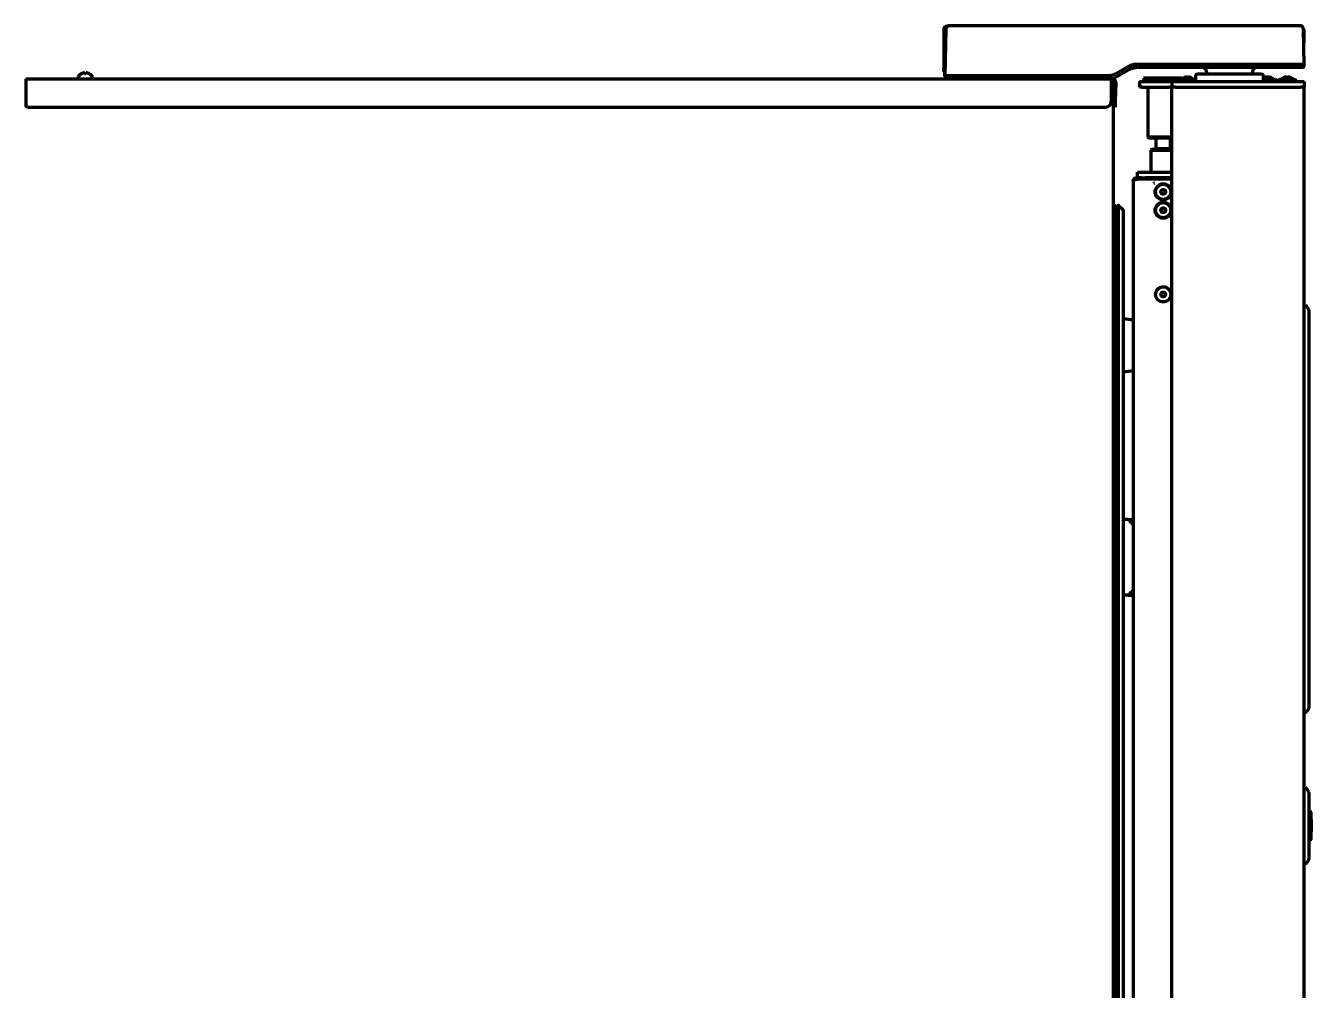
# Model space of a CAD drawing. Header units: inches. Extents: x 904 to 7172, y 213 to 5528.
# Drawn here: x 4805 to 5485, y 3223 to 3733 of the extents above; entities that cross this region are included whole.
import ezdxf

# ---------------------------------------------------------------- set-up
doc = ezdxf.new("R2010")
doc.units = ezdxf.units.IN

msp = doc.modelspace()

# ---------------------------------------------------------------- linework, layer by layer
at = {"linetype": 'Continuous', "lineweight": 70}
for p, q in [((5377.5, 3733.22), (5293.28, 3733.22)), ((5381.51, 3733.22), (5377.5, 3733.22)), ((5388.19, 3733.22), (5381.51, 3733.22)), ((5392.18, 3733.22), (5388.19, 3733.22)), ((5478.92, 3733.22), (5392.18, 3733.22)), ((5290.44, 3731.22), (5290.44, 3710.97)), ((5291.48, 3731.45), (5291.04, 3706.72)), ((5291.24, 3731.22), (5291.24, 3718.18)), ((5481.04, 3712.72), (5480.72, 3731.45)), ((5480.84, 3731.22), (5480.84, 3724.18)), ((5388.18, 3711.65), (5381.5, 3707.79)), ((5480.04, 3712.72), (5392.18, 3712.72)), ((5481.04, 3712.72), (5480.04, 3712.72)), ((5481.03, 3712.2), (5481.04, 3712.72)), ((4805.08, 3705.22), (4805.08, 3703.12)), ((4805.08, 3705.22), (5379.04, 3705.22)), ((4832.58, 3705.82), (4832.58, 3705.62)), ((4834.28, 3707.67), (4834.28, 3707.7)), ((4838.88, 3707.7), (4838.88, 3707.67)), ((4840.58, 3705.62), (4840.58, 3705.82)), ((5290.44, 3708.97), (5290.44, 3710.97)), ((5291.08, 3708.97), (5290.44, 3708.97)), ((5291.04, 3707.72), (5291.07, 3708.97)), ((5291.04, 3707.72), (5291.04, 3708.46)), ((5291.04, 3706.73), (5291.04, 3707.72)), ((5291.04, 3706.72), (5291.05, 3706.2)), ((5291.04, 3706.72), (5292.04, 3706.72)), ((5291.04, 3706.72), (5291.04, 3706.72)), ((5291.04, 3706.72), (5291.05, 3706.2)), ((5377.5, 3706.72), (5292.04, 3706.72)), ((5379.47, 3705.22), (5379.04, 3705.22)), ((5379.04, 3705.22), (5379.04, 3703.12)), ((5379.99, 3705.22), (5379.47, 3705.22)), ((5380.74, 3705.62), (5381.99, 3706.34)), ((5381.99, 3706.34), (5388.12, 3709.88)), ((5393.12, 3711.22), (5480.03, 3711.22)), ((5396.54, 3705.72), (5396.29, 3705.47)), ((5396.29, 3705.47), (5416.29, 3705.47)), ((5396.29, 3705.47), (5396.29, 3703.97)), ((5396.54, 3705.72), (5416.04, 3705.72)), ((5423.39, 3704.72), (5415.19, 3704.72)), ((5416.29, 3705.47), (5416.04, 3705.72)), ((5416.29, 3704.72), (5416.29, 3705.47)), ((5417.42, 3705.72), (5417.42, 3705.7)), ((5418.92, 3705.7), (5418.92, 3706.1)), ((5419.67, 3706.1), (5419.67, 3705.7)), ((5421.17, 3705.72), (5421.17, 3705.7)), ((5423.6, 3706.74), (5423.56, 3704.69)), ((5424.6, 3707.72), (5458.49, 3707.72)), ((5429.6, 3708.27), (5429.6, 3707.72)), ((5453.48, 3707.72), (5453.49, 3708.27)), ((5459.53, 3704.23), (5459.49, 3706.74)), ((5465.89, 3704.72), (5459.53, 3704.72)), ((5459.92, 3705.72), (5459.92, 3705.7)), ((5461.42, 3705.7), (5461.42, 3706.1)), ((5462.17, 3706.1), (5462.17, 3705.7)), ((5463.67, 3705.72), (5463.67, 3705.7)), ((5476.14, 3704.72), (5467.94, 3704.72)), ((5470.17, 3705.72), (5470.17, 3705.7)), ((5471.67, 3705.7), (5471.67, 3706.1)), ((5472.42, 3706.1), (5472.42, 3705.7)), ((5473.92, 3705.72), (5473.92, 3705.7)), ((4805.08, 3704.12), (4805.05, 3704.12)), ((4805.08, 3703.12), (4805.08, 3691.22)), ((5379.47, 3704.22), (5379.04, 3704.22)), ((5379.04, 3703.12), (5379.04, 3693.22)), ((5379.04, 3702.12), (5380.04, 3702.12)), ((5380.04, 3702.22), (5380.04, 3702.12)), ((5380.04, 3702.12), (5380.04, 2036.92)), ((5380.47, 3703.19), (5380.13, 3693.26)), ((5381.47, 3703.15), (5381.13, 3693.23)), ((5394.04, 3703.72), (5395.22, 3703.72)), ((5394.04, 3703.72), (5394.04, 3700.72)), ((5395.22, 3700.72), (5394.04, 3700.72)), ((5395.22, 3703.72), (5409.87, 3703.72)), ((5395.22, 3700.72), (5409.87, 3700.72)), ((5396.29, 3703.97), (5396.54, 3703.72)), ((5406.29, 3703.97), (5396.29, 3703.97)), ((5398.29, 3700.72), (5398.29, 3674.22)), ((5414.82, 3703.97), (5406.29, 3703.97)), ((5409.87, 3703.72), (5411.04, 3703.72)), ((5411.04, 3700.72), (5409.87, 3700.72)), ((5411.04, 3703.72), (5413.04, 3703.72)), ((5411.04, 3703.72), (5411.04, 3700.72)), ((5413.04, 3700.72), (5411.04, 3700.72)), ((5413.04, 3700.72), (5411.04, 3700.72)), ((5411.04, 2062.72), (5411.04, 3700.72)), ((5413.04, 3703.72), (5479.04, 3703.72)), ((5413.04, 3700.72), (5479.04, 3700.72)), ((5414.79, 3704.32), (5414.79, 3704.12)), ((5423.79, 3704.12), (5423.79, 3704.32)), ((5466.29, 3704.12), (5466.29, 3704.32)), ((5467.54, 3704.32), (5467.54, 3704.12)), ((5476.54, 3704.12), (5476.54, 3704.32)), ((5479.04, 3703.72), (5481.04, 3703.72)), ((5481.04, 3700.72), (5479.04, 3700.72)), ((5481.04, 3700.72), (5479.04, 3700.72)), ((5481.04, 3703.72), (5481.04, 3700.72)), ((5481.04, 2052.72), (5481.04, 3700.72)), ((5481.04, 3700.72), (5481.04, 3700.72)), ((5380.04, 3690.92), (5380.13, 3693.26)), ((5381.13, 3693.23), (5381.02, 3690.23)), ((4806.08, 3690.22), (5376.04, 3690.22)), ((5380.04, 3690.26), (5381.02, 3690.23)), ((5481.22, 3679.57), (5481.04, 3679.57)), ((5406.29, 3674.22), (5398.29, 3674.22)), ((5398.29, 3674.22), (5398.79, 3673.72)), ((5406.29, 3673.72), (5398.79, 3673.72)), ((5402.59, 3673.72), (5402.59, 3668.37)), ((5411.04, 3674.22), (5406.29, 3674.22)), ((5411.04, 3673.72), (5406.29, 3673.72)), ((5410.39, 3668.37), (5410.39, 3673.72)), ((5400.49, 3667.87), (5399.99, 3667.37)), ((5399.99, 3667.37), (5399.99, 3655.87)), ((5399.99, 3667.37), (5411.04, 3667.37)), ((5400.49, 3667.87), (5411.04, 3667.87)), ((5402.59, 3668.37), (5402.09, 3667.87)), ((5402.59, 3668.37), (5410.39, 3668.37)), ((5410.89, 3667.87), (5410.39, 3668.37)), ((5390.55, 3650.77), (5390.55, 2303.47)), ((5391.86, 3651.86), (5391.82, 3651.86)), ((5392.35, 3652.87), (5393.26, 3652.87)), ((5392.35, 3652.87), (5392.35, 3652.07)), ((5392.99, 3655.87), (5394.99, 3655.87)), ((5392.99, 3652.87), (5392.99, 3655.87)), ((5411.04, 3652.07), (5392.99, 3652.07)), ((5393.26, 3652.87), (5393.94, 3652.87)), ((5394.99, 3652.87), (5393.94, 3652.87)), ((5394.99, 3655.87), (5397.01, 3655.87)), ((5394.99, 3652.87), (5397.01, 3652.87)), ((5397.01, 3655.87), (5399, 3655.87)), ((5399, 3652.87), (5397.01, 3652.87)), ((5399, 3655.87), (5411.04, 3655.87)), ((5411.04, 3652.87), (5399, 3652.87)), ((5481.22, 3655.9), (5481.04, 3655.9)), ((5481.22, 3655.9), (5481.04, 3655.9)), ((5481.22, 3655.9), (5481.04, 3655.9)), ((5481.22, 3655.88), (5481.04, 3655.88)), ((5481.14, 3649.72), (5481.22, 3649.72)), ((5380.04, 3637.56), (5380.9, 3637.04)), ((5380.9, 3593.07), (5380.9, 3637.04)), ((5381.09, 3638.17), (5382.46, 3637.14)), ((5381.09, 3593.07), (5381.09, 3638.17)), ((5382.46, 3593.07), (5382.46, 3637.14)), ((5382.61, 3638.17), (5382.61, 3637.1)), ((5382.77, 3593.07), (5382.77, 3638.24)), ((5382.77, 3638.24), (5385.26, 3635.93)), ((5385.57, 3593.07), (5385.57, 3635.2)), ((5481.04, 3628.36), (5481.22, 3628.36)), ((5481.04, 3604.66), (5481.22, 3604.66)), ((5380.93, 3593.07), (5380.93, 2187.57)), ((5382.61, 3593.07), (5382.61, 2187.57)), ((5385.57, 2187.57), (5385.57, 3593.07)), ((5481.04, 3585.22), (5481.78, 3585.22)), ((5483.46, 3583.15), (5482.19, 3585)), ((5483.54, 3582.87), (5483.54, 3581.22)), ((5390.56, 3577.46), (5385.57, 3578.25)), ((5483.54, 3581.22), (5483.54, 3374.22)), ((5390.56, 3550.79), (5385.57, 3550)), ((5387.88, 3472.12), (5385.57, 3472.12)), ((5387.88, 3472.12), (5388.73, 3472.12)), ((5388.73, 3472.12), (5390.56, 3472.12)), ((5389.3, 3470.12), (5390.55, 3470.12)), ((5389.3, 3434.12), (5390.55, 3434.12)), ((5387.88, 3432.12), (5385.57, 3432.12)), ((5387.88, 3432.12), (5388.73, 3432.12)), ((5388.73, 3432.12), (5390.56, 3432.12)), ((5483.46, 3372.29), (5482.19, 3370.44)), ((5483.54, 3374.22), (5483.54, 3372.58)), ((5481.04, 3370.22), (5481.78, 3370.22)), ((5481.78, 3330.22), (5481.04, 3330.22)), ((5483.46, 3328.15), (5482.19, 3330)), ((5483.54, 3327.87), (5483.54, 3325.97)), ((5483.54, 3325.97), (5483.54, 3294.47)), ((5484.29, 3317.72), (5484.04, 3317.72)), ((5484.54, 3317.47), (5484.54, 3314.5)), ((5484.53, 3314.54), (5483.81, 3315.77)), ((5484.79, 3313.54), (5484.79, 3306.91)), ((5483.81, 3304.67), (5484.53, 3305.91)), ((5484.54, 3305.94), (5484.54, 3302.97)), ((5484.04, 3302.72), (5484.29, 3302.72)), ((5481.78, 3290.22), (5481.04, 3290.22)), ((5483.46, 3292.29), (5482.19, 3290.44)), ((5483.54, 3294.47), (5483.54, 3292.58))]:
    msp.add_line(p, q, dxfattribs=at)
for centre, radius in [((5406.49, 3645.37), 4.25), ((5406.49, 3645.37), 4), ((5406.49, 3645.37), 1.25), ((5406.49, 3645.37), 1.15), ((5406.49, 3635.67), 4.25), ((5406.49, 3635.67), 4), ((5406.49, 3635.67), 1.25), ((5406.49, 3635.67), 1.15), ((5406.49, 3591.17), 4), ((5406.49, 3591.17), 1.25), ((5406.49, 3591.17), 1.15)]:
    msp.add_circle(centre, radius, dxfattribs=at)
for centre, radius, start, end in [((5292.24, 3731.22), 1.8, 90, 180), ((5293.28, 3731.42), 1.8, 90, 179), ((5478.92, 3731.42), 1.8, 1, 90), ((5480.03, 3712.22), 1, 270, 359), ((4832.98, 3705.82), 0.4, 149.69882, 180), ((4832.98, 3705.62), 0.4, 180, 270), ((4836.78, 3703.6), 4.8, 121.58373, 149.69882), ((4836.58, 3703.92), 3.78, 90.00345, 97.60407), ((4836.58, 3703.92), 3.78, 82.39595, 89.99653), ((4836.38, 3703.6), 4.8, 30.30118, 58.41865), ((4840.18, 3705.62), 0.4, 270, 0), ((4840.18, 3705.82), 0.4, 0, 30.30118), ((5292.05, 3706.22), 1, 181, 270), ((5379.47, 3703.22), 2, 358, 90), ((5415.19, 3704.32), 0.4, 90, 180), ((5419.29, 3702.47), 3.75, 120, 143.1301), ((5419.29, 3702.47), 3.73, 103.56267, 120.16679), ((5419.29, 3702.47), 3.25, 83.36926, 96.63074), ((5419.29, 3702.47), 3.73, 59.83321, 76.43733), ((5419.29, 3702.47), 3.75, 36.8699, 60), ((5423.39, 3704.32), 0.4, 0, 90), ((5424.6, 3706.72), 1, 90, 179), ((5426.6, 3708.22), 3, 1, 90), ((5456.49, 3708.22), 3, 90, 179), ((5458.49, 3706.72), 1, 1, 90), ((5461.79, 3702.47), 3.75, 120, 127.44789), ((5461.79, 3702.47), 3.73, 103.56267, 120.16679), ((5461.79, 3702.47), 3.25, 83.36926, 96.63074), ((5461.79, 3702.47), 3.73, 59.83321, 76.43733), ((5461.79, 3702.47), 3.75, 36.8699, 60), ((5465.89, 3704.32), 0.4, 0, 90), ((5467.94, 3704.32), 0.4, 90, 180), ((5472.04, 3702.47), 3.75, 120, 143.1301), ((5472.04, 3702.47), 3.73, 103.56267, 120.16679), ((5472.04, 3702.47), 3.25, 83.36926, 96.63074), ((5472.04, 3702.47), 3.73, 59.83321, 76.43733), ((5472.04, 3702.47), 3.75, 36.8699, 60), ((5476.14, 3704.32), 0.4, 0, 90), ((5378.04, 3702.22), 2, 0, 59.99906), ((5379.47, 3703.22), 1, 358, 90), ((5415.19, 3704.12), 0.4, 180, 270), ((5423.39, 3704.12), 0.4, 270, 0), ((5424.05, 3704.22), 0.5, 225.36877, 270), ((5459.04, 3704.22), 0.5, 270, 1), ((5465.89, 3704.12), 0.4, 270, 0), ((5467.94, 3704.12), 0.4, 180, 270), ((5476.14, 3704.12), 0.4, 270, 0), ((5381.03, 3638.09), 0.1, 53, 179.99961), ((5382.58, 3637.3), 0.2, 233, 341.30272), ((5382.71, 3638.17), 0.1, 47, 179.99898), ((5384.57, 3635.2), 1, 0.00039, 47), ((5481.78, 3584.72), 0.5, 34.28688, 90), ((5483.04, 3582.87), 0.5, 0, 34.28688), ((5483.04, 3372.58), 0.5, 325.71312, 0), ((5481.78, 3370.72), 0.5, 270, 325.71312), ((5481.78, 3329.72), 0.5, 34.28688, 90), ((5483.04, 3327.87), 0.5, 0, 34.28688), ((5484.04, 3318.22), 0.5, 180, 270), ((5484.29, 3317.47), 0.25, 0, 90), ((5485.54, 3316.77), 2, 180, 210), ((5482.79, 3313.54), 2, 0, 30), ((5485.54, 3303.67), 2, 150, 180), ((5482.79, 3306.91), 2, 330, 0), ((5484.04, 3302.22), 0.5, 90, 180), ((5484.29, 3302.97), 0.25, 270, 0), ((5481.78, 3290.72), 0.5, 270, 325.71312), ((5483.04, 3292.58), 0.5, 325.71312, 0)]:
    msp.add_arc(centre, radius, start, end, dxfattribs=at)
for centre, major_axis, ratio, start_param, end_param in [((5257.35, 1781.64), (33.63, 1930.34), 0.001054, 6.222777, 6.229443), ((5393.12, 3701.22), (-4.79, 8.78), 1, 6.249824, 6.306909), ((5393.12, 3701.22), (9.99, 0.4), 1, 1.530737, 1.616097), ((5418.67, 3702.47), (0, -3.64), 0.707107, 3.044426, 3.23876), ((5419.92, 3702.47), (0, 3.64), 0.707107, 6.186018, 6.380352), ((5461.17, 3702.47), (0, -3.64), 0.707107, 3.044426, 3.23876), ((5462.42, 3702.47), (0, 3.64), 0.707107, 6.186018, 6.380352), ((5471.42, 3702.47), (0, -3.64), 0.707107, 3.044426, 3.23876), ((5472.67, 3702.47), (0, 3.64), 0.707107, 6.186018, 6.380352), ((4806.08, 3691.22), (1, 0), 0.99863, 3.141593, 4.712389), ((5376.04, 3693.22), (3, 0), 0.99863, 4.712389, 6.283185), ((5387.88, 3470.12), (0, -2), 0.707107, 1.570796, 3.141593), ((5388.73, 3470.12), (0, 2), 0.707107, 4.712389, 6.283185), ((5387.88, 3434.12), (0, -2), 0.707107, 0, 1.570796), ((5388.73, 3434.12), (0, 2), 0.707107, 3.141593, 4.712389)]:
    msp.add_ellipse(centre, major_axis=major_axis, ratio=ratio, start_param=start_param, end_param=end_param, dxfattribs=at)
for points, knots in [([(5392.18, 3712.72), (5391.83, 3712.73), (5391.48, 3712.7), (5390.79, 3712.61), (5390.45, 3712.54), (5389.95, 3712.4), (5389.78, 3712.35), (5389.53, 3712.27), (5389.45, 3712.23), (5389.29, 3712.17), (5389.21, 3712.14), (5388.8, 3711.97), (5388.49, 3711.82), (5388.18, 3711.65)], [0, 0, 0, 0, 0.25, 0.25, 0.5, 0.5, 0.625, 0.625, 0.6875, 0.6875, 0.75, 0.75, 1, 1, 1, 1]), ([(4836.08, 3707.67), (4836.08, 3707.79), (4836.08, 3707.9), (4836.08, 3708.04), (4836.08, 3708.08), (4836.08, 3708.15), (4836.08, 3708.19), (4836.08, 3708.22)], [0, 0, 0, 0, 0.5, 0.5, 0.75, 0.75, 1, 1, 1, 1]), ([(4838.88, 3707.67), (4838.68, 3707.79), (4838.47, 3707.9), (4838.14, 3708.04), (4838.03, 3708.08), (4837.81, 3708.15), (4837.69, 3708.19), (4837.58, 3708.22)], [0, 0, 0, 0, 0.5, 0.5, 0.75, 0.75, 1, 1, 1, 1]), ([(5291.08, 3708.64), (5291.08, 3708.67), (5291.08, 3708.71), (5291.08, 3708.8), (5291.08, 3708.84), (5291.08, 3708.92), (5291.08, 3708.95), (5291.08, 3708.98), (5291.08, 3708.99)], [0, 0, 0, 0, 0.386959, 0.386959, 0.773919, 0.773919, 0.967399, 1, 1, 1, 1]), ([(5381.5, 3707.8), (5381.19, 3707.63), (5380.88, 3707.48), (5380.24, 3707.21), (5379.91, 3707.09), (5379.41, 3706.95), (5379.24, 3706.91), (5378.98, 3706.86), (5378.89, 3706.84), (5378.72, 3706.81), (5378.29, 3706.75), (5377.85, 3706.72), (5377.5, 3706.73)], [0, 0, 0, 0, 0.25, 0.25, 0.5, 0.5, 0.625, 0.625, 0.6875, 0.6875, 0.75, 1, 1, 1, 1]), ([(5379.24, 3705.22), (5379.31, 3705.22), (5379.37, 3705.22), (5379.5, 3705.23), (5379.57, 3705.24), (5379.76, 3705.26), (5379.89, 3705.29), (5380.08, 3705.34), (5380.14, 3705.36), (5380.24, 3705.39), (5380.27, 3705.4), (5380.33, 3705.43), (5380.36, 3705.44), (5380.51, 3705.5), (5380.63, 3705.56), (5380.74, 3705.62)], [0, 0, 0, 0, 0.125, 0.125, 0.25, 0.25, 0.5, 0.5, 0.625, 0.625, 0.6875, 0.6875, 0.75, 0.75, 1, 1, 1, 1]), ([(5388.62, 3710.15), (5388.9, 3710.3), (5389.48, 3710.55), (5390.08, 3710.76), (5390.47, 3710.86), (5390.54, 3710.89), (5390.7, 3710.93), (5390.93, 3710.98), (5391.16, 3711.03), (5391.63, 3711.12), (5391.95, 3711.16), (5392.26, 3711.19)], [0, 0, 0, 0, 0.25, 0.5, 0.5, 0.5625, 0.5625, 0.625, 0.75, 0.75, 1, 1, 1, 1]), ([(5390.56, 3650.77), (5390.55, 3650.79), (5390.55, 3650.82), (5390.56, 3650.86), (5390.56, 3650.88), (5390.56, 3650.9)], [0, 0, 0, 0, 0.5, 0.5, 1, 1, 1, 1]), ([(5390.56, 3651.18), (5390.56, 3651.19), (5390.56, 3651.2), (5390.56, 3651.22), (5390.56, 3651.24), (5390.56, 3651.26), (5390.57, 3651.28), (5390.57, 3651.3), (5390.57, 3651.32), (5390.58, 3651.35), (5390.58, 3651.37), (5390.58, 3651.39), (5390.59, 3651.41), (5390.59, 3651.43), (5390.6, 3651.45), (5390.6, 3651.47), (5390.6, 3651.49), (5390.61, 3651.51), (5390.62, 3651.54), (5390.62, 3651.56), (5390.63, 3651.58), (5390.63, 3651.6), (5390.64, 3651.62), (5390.65, 3651.64), (5390.66, 3651.67), (5390.66, 3651.69), (5390.67, 3651.71), (5390.68, 3651.73), (5390.69, 3651.75), (5390.7, 3651.77), (5390.71, 3651.8), (5390.72, 3651.82), (5390.75, 3651.88), (5390.8, 3651.99), (5390.9, 3652.13), (5391, 3652.27), (5391.12, 3652.39), (5391.25, 3652.5), (5391.39, 3652.59), (5391.54, 3652.68), (5391.66, 3652.73), (5391.74, 3652.76), (5391.78, 3652.78), (5391.82, 3652.79), (5391.86, 3652.8), (5391.9, 3652.81), (5391.94, 3652.82), (5391.98, 3652.83), (5392.02, 3652.84), (5392.06, 3652.85), (5392.1, 3652.85), (5392.14, 3652.86), (5392.19, 3652.86), (5392.23, 3652.87), (5392.27, 3652.87), (5392.31, 3652.87), (5392.34, 3652.87), (5392.35, 3652.87)], [0, 0, 0, 0, 0.008318, 0.016663, 0.025033, 0.033431, 0.041855, 0.050306, 0.058784, 0.067289, 0.075822, 0.084383, 0.092972, 0.101589, 0.110234, 0.118908, 0.12761, 0.136341, 0.145102, 0.153891, 0.16271, 0.171559, 0.180437, 0.189346, 0.198284, 0.207253, 0.216253, 0.225283, 0.234343, 0.243435, 0.252558, 0.261712, 0.270898, 0.334721, 0.398233, 0.461488, 0.524538, 0.583363, 0.643194, 0.704072, 0.766035, 0.780791, 0.795527, 0.810243, 0.82494, 0.839619, 0.85428, 0.868923, 0.883549, 0.898159, 0.912752, 0.92733, 0.941892, 0.95644, 0.970973, 0.985493, 1, 1, 1, 1]), ([(5392.35, 3651.97), (5392.35, 3651.97), (5392.33, 3651.96), (5392.31, 3651.96), (5392.29, 3651.96), (5392.27, 3651.95), (5392.25, 3651.95), (5392.23, 3651.95), (5392.21, 3651.94), (5392.18, 3651.94), (5392.16, 3651.93), (5392.14, 3651.93), (5392.12, 3651.93), (5392.1, 3651.92), (5392.08, 3651.92), (5392.06, 3651.91), (5392.04, 3651.91), (5392.02, 3651.9), (5392, 3651.9), (5391.98, 3651.89), (5391.96, 3651.89), (5391.94, 3651.89), (5391.92, 3651.88), (5391.89, 3651.88), (5391.87, 3651.87), (5391.85, 3651.87), (5391.83, 3651.86), (5391.82, 3651.86), (5391.8, 3651.85), (5391.78, 3651.85), (5391.76, 3651.84), (5391.74, 3651.84), (5391.72, 3651.83), (5391.7, 3651.83), (5391.68, 3651.82), (5391.66, 3651.81), (5391.64, 3651.81), (5391.62, 3651.8), (5391.6, 3651.8), (5391.59, 3651.79), (5391.57, 3651.79), (5391.55, 3651.78), (5391.53, 3651.78), (5391.51, 3651.77), (5391.5, 3651.76), (5391.48, 3651.76), (5391.46, 3651.75), (5391.44, 3651.74), (5391.43, 3651.74), (5391.41, 3651.73), (5391.39, 3651.73), (5391.37, 3651.72), (5391.36, 3651.71), (5391.34, 3651.71), (5391.33, 3651.7), (5391.31, 3651.69), (5391.29, 3651.69), (5391.28, 3651.68), (5391.26, 3651.67), (5391.25, 3651.67), (5391.23, 3651.66), (5391.21, 3651.65), (5391.2, 3651.65), (5391.18, 3651.64), (5391.17, 3651.63), (5391.16, 3651.63), (5391.14, 3651.62), (5391.12, 3651.61), (5391.09, 3651.59), (5391.06, 3651.57), (5391.02, 3651.55), (5390.99, 3651.53), (5390.96, 3651.52), (5390.93, 3651.5), (5390.9, 3651.47), (5390.88, 3651.45), (5390.85, 3651.43), (5390.83, 3651.41), (5390.8, 3651.39), (5390.78, 3651.37), (5390.76, 3651.35), (5390.74, 3651.32), (5390.72, 3651.3), (5390.7, 3651.28), (5390.68, 3651.26), (5390.67, 3651.23), (5390.65, 3651.21), (5390.64, 3651.18), (5390.63, 3651.16), (5390.62, 3651.14), (5390.61, 3651.11), (5390.6, 3651.09), (5390.59, 3651.06), (5390.58, 3651.03), (5390.57, 3651.01), (5390.57, 3650.98), (5390.56, 3650.95), (5390.56, 3650.93), (5390.56, 3650.91), (5390.56, 3650.9)], [0, 0, 0, 0, 0.007389, 0.014772, 0.022148, 0.029517, 0.036879, 0.044235, 0.051584, 0.058927, 0.066263, 0.073593, 0.080917, 0.088234, 0.095545, 0.102851, 0.11015, 0.117443, 0.12473, 0.132011, 0.139286, 0.146556, 0.15382, 0.161078, 0.16833, 0.175578, 0.182819, 0.190055, 0.197286, 0.204512, 0.211732, 0.218948, 0.226158, 0.233363, 0.240563, 0.247758, 0.254949, 0.262134, 0.269315, 0.276492, 0.283663, 0.29083, 0.297993, 0.305151, 0.312305, 0.319455, 0.326601, 0.333742, 0.340879, 0.348012, 0.355142, 0.362267, 0.369389, 0.376507, 0.383621, 0.390731, 0.397838, 0.404942, 0.412042, 0.419138, 0.426232, 0.433322, 0.440409, 0.447493, 0.454573, 0.461651, 0.468726, 0.475798, 0.493613, 0.511357, 0.529031, 0.546636, 0.564173, 0.581643, 0.599048, 0.616388, 0.633665, 0.650879, 0.668031, 0.685123, 0.702157, 0.719132, 0.73605, 0.752913, 0.769721, 0.786476, 0.803179, 0.819831, 0.836433, 0.852987, 0.869493, 0.885954, 0.90237, 0.918742, 0.935073, 0.951363, 0.967613, 0.983825, 1, 1, 1, 1]), ([(5392.35, 3652.07), (5392.34, 3652.07), (5392.32, 3652.07), (5392.29, 3652.07), (5392.27, 3652.07), (5392.24, 3652.06), (5392.21, 3652.06), (5392.18, 3652.06), (5392.15, 3652.05), (5392.12, 3652.04), (5392.09, 3652.04), (5392.06, 3652.03), (5392.03, 3652.02), (5392, 3652.01), (5391.98, 3652), (5391.93, 3651.98), (5391.88, 3651.95), (5391.81, 3651.91), (5391.75, 3651.87), (5391.72, 3651.85), (5391.72, 3651.84)], [0, 0, 0, 0, 0.041026, 0.082167, 0.123428, 0.164817, 0.206339, 0.248, 0.289807, 0.331765, 0.373881, 0.416161, 0.458609, 0.501233, 0.544038, 0.587028, 0.708484, 0.829519, 0.950262, 1, 1, 1, 1])]:
    msp.add_open_spline(points, degree=3, knots=knots, dxfattribs=at)
for points in [[(4835.58, 3708.22), (4835.52, 3708.2), (4835.42, 3708.17), (4835.26, 3708.12), (4835.1, 3708.07), (4834.94, 3708.01), (4834.79, 3707.94), (4834.63, 3707.86), (4834.47, 3707.78), (4834.34, 3707.71), (4834.28, 3707.67)], [(4836.08, 3708.22), (4836.06, 3708.22), (4836.01, 3708.23), (4835.94, 3708.23), (4835.87, 3708.23), (4835.79, 3708.23), (4835.72, 3708.23), (4835.65, 3708.23), (4835.6, 3708.22), (4835.58, 3708.22)], [(4837.58, 3708.22), (4837.55, 3708.22), (4837.5, 3708.23), (4837.43, 3708.23), (4837.36, 3708.23), (4837.29, 3708.23), (4837.22, 3708.23), (4837.15, 3708.23), (4837.1, 3708.22), (4837.08, 3708.22)], [(4837.08, 3708.22), (4837.08, 3708.2), (4837.08, 3708.17), (4837.08, 3708.12), (4837.08, 3708.07), (4837.08, 3708.01), (4837.08, 3707.94), (4837.08, 3707.86), (4837.08, 3707.78), (4837.08, 3707.71), (4837.08, 3707.67)], [(5390.56, 3651.02), (5390.55, 3651.07), (5390.55, 3651.12), (5390.56, 3651.18)], [(5392.99, 3652.07), (5392.78, 3652.04), (5392.57, 3652), (5392.35, 3651.97)], [(5392.71, 3652.07), (5392.8, 3652.07), (5392.89, 3652.07), (5392.99, 3652.07)], [(5401.85, 3650.02), (5401.67, 3649.96), (5401.48, 3649.9), (5401.29, 3649.84)]]:
    msp.add_open_spline(points, degree=3, dxfattribs=at)

doc.saveas('drawing.dxf')
